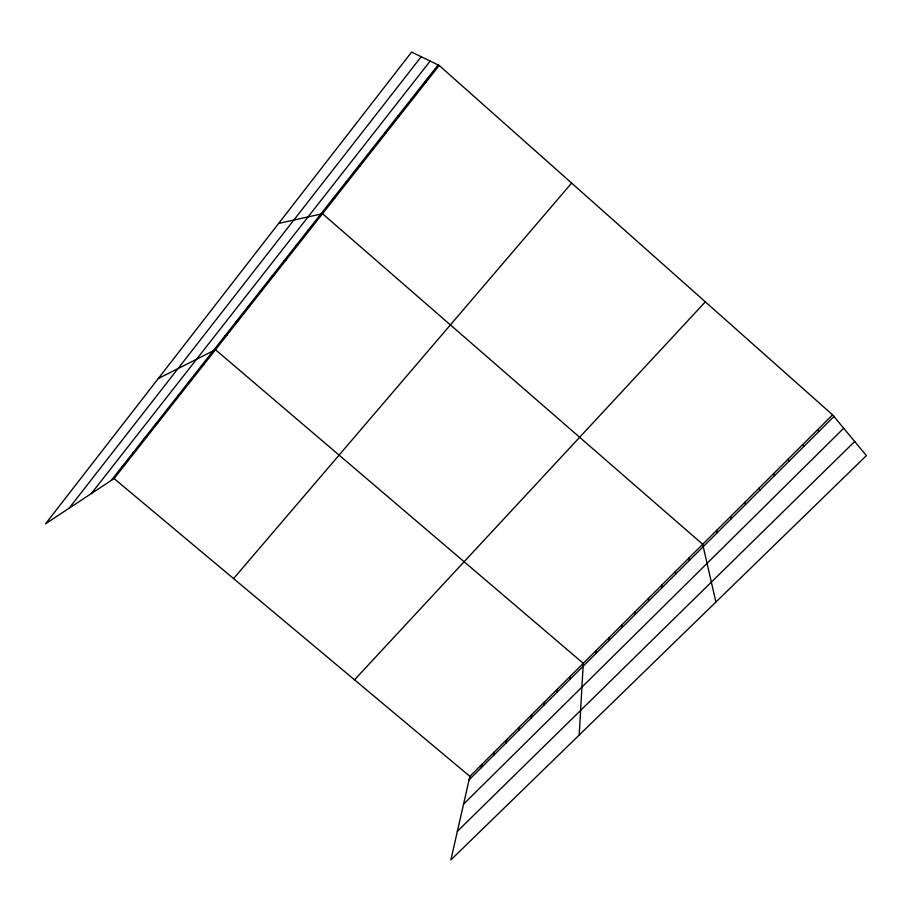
<?xml version="1.0" encoding="UTF-8"?>
<svg xmlns="http://www.w3.org/2000/svg" width="912" height="912" viewBox="0 0 912 912"><rect width="100%" height="100%" fill="white"/><g stroke="black" fill="none" stroke-linecap="round" stroke-linejoin="round"><path stroke-width="1.37" d="M608.954 640.532L608.977 637.716M595.981 653.459L596.072 650.575M579.2 735.049L583.281 663.332L215.471 349.718L158.278 378.537M569.977 679.349L570.217 676.351M556.958 692.311L557.278 689.255M544.065 705.158L544.441 702.035M531.286 717.881L531.742 714.7M518.62 730.489L519.145 727.252M506.069 742.984L506.662 739.7M493.631 755.364L494.293 752.024M481.308 767.642L482.026 764.245M832.576 414.846L469.874 776.363L450.859 859.925L866.4 455.612L832.576 414.846L439.196 65.47L411.62 52.075L45.6 523.75L114.068 478.561L439.196 65.47M69.084 508.246L421.196 56.726M91.337 493.563L430.156 61.081M111.253 480.419L438.079 64.934M233.563 578.573L571.619 183.084M354.517 679.816L705.341 301.849M469.087 779.806L833.944 416.499M463.547 804.167L843.703 428.252M457.368 831.322L854.692 441.499M122.162 466.556L124.921 464.767M133.163 452.569L135.877 450.847M144.278 438.444L146.935 436.802M155.485 424.194L158.095 422.621M166.805 409.807L169.358 408.314M178.216 395.284L180.724 393.87M189.753 380.623L192.204 379.289M201.392 365.837L203.786 364.572M224.648 336.266L226.928 335.16M236.265 321.491L238.488 320.477M247.996 306.58L250.162 305.645M259.829 291.532L261.938 290.689M271.787 276.336L273.828 275.584M283.849 261.003L285.821 260.33M296.024 245.522L297.939 244.94M308.313 229.892L310.171 229.402M278.662 223.406L322.517 213.716L702.707 544.293L715.909 602.045M333.268 198.178L334.978 197.881M345.922 182.092L347.563 181.887M358.701 165.847L360.274 165.745M371.606 149.443L373.099 149.443M384.636 132.867L386.061 132.97M397.803 116.132L399.148 116.348M411.095 99.237L412.361 99.556M424.513 82.171L425.71 82.593M114.068 478.561L469.874 776.363M817.585 429.791L818.862 431.524M802.742 444.589L803.917 446.401M788.036 459.238L789.119 461.141M773.479 473.75L774.459 475.733M759.058 488.125L759.947 490.189M744.773 502.364L745.571 504.507M730.615 516.477L731.333 518.689M716.593 530.453L717.22 532.733M688.948 558.007L689.392 560.435M675.313 571.596L675.678 574.093M661.804 585.071L662.089 587.624M648.409 598.409L648.626 601.042M635.151 611.633L635.276 614.323M622.007 624.731L622.064 627.49"/></g></svg>
